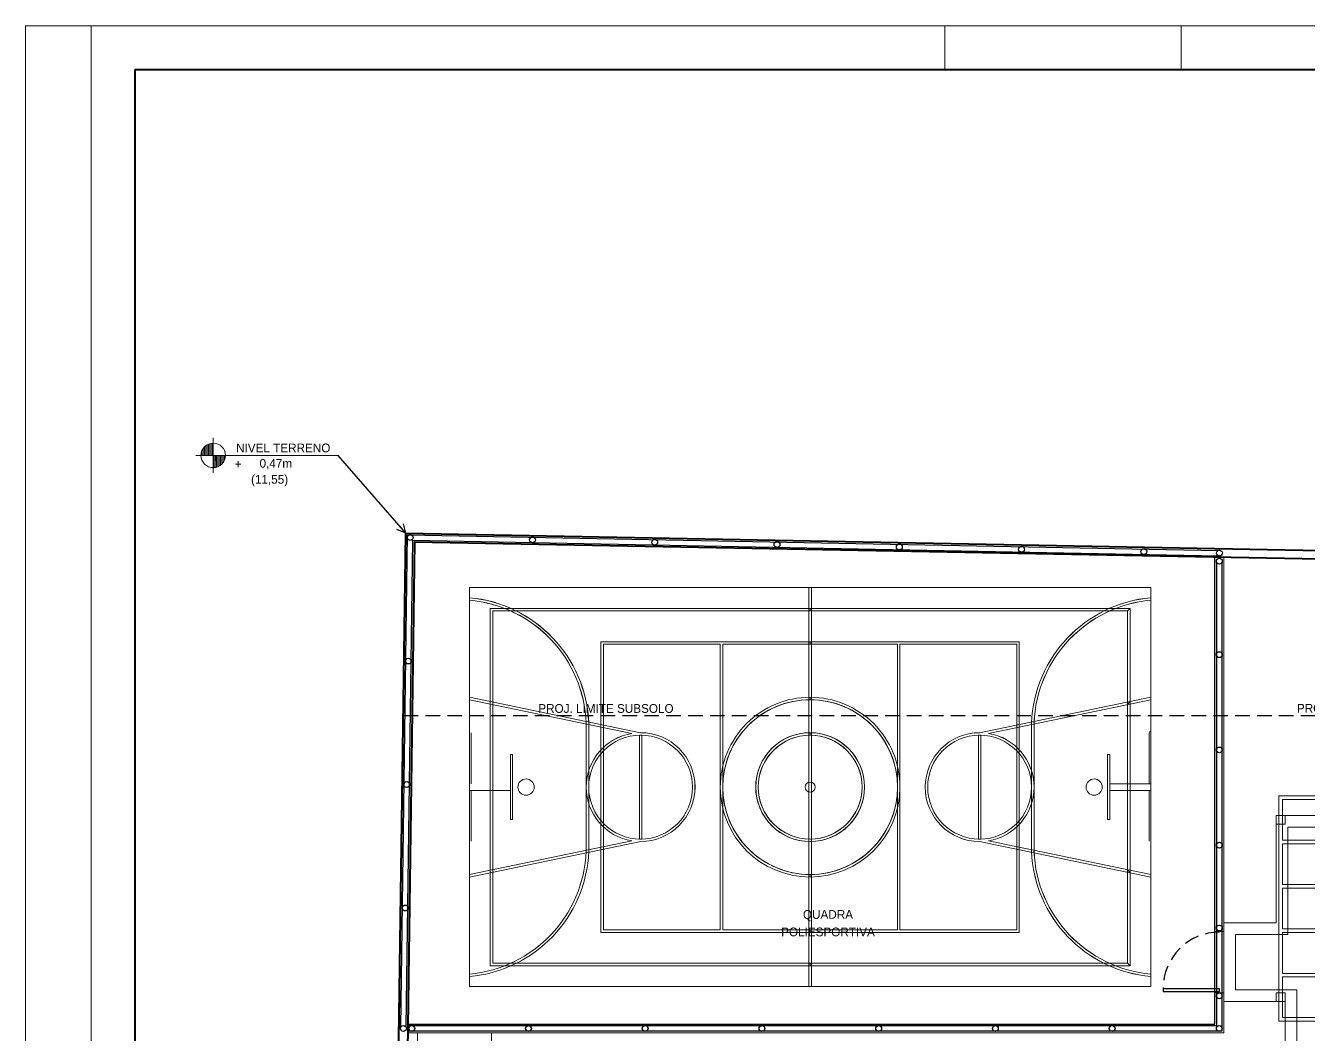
# Model space of a CAD drawing. Header units: metres. Extents: x -4.2 to 85, y -21.1 to 42.
# Drawn here: x -4.16 to 17.82, y 24.74 to 42.02 of the extents above; entities that cross this region are included whole.
import ezdxf
from ezdxf.enums import TextEntityAlignment as Align

# ---------------------------------------------------------------- set-up
doc = ezdxf.new("R2010")
doc.units = ezdxf.units.M
doc.header["$MEASUREMENT"] = 0
for name, pattern in [('175_51COM_R00---$0$XREF ÁREAS COMUNS LILAC$0$HIDDEN', [0.375, 0.25, -0.125]), ('DGN Style 3', [2.051842, 1.465602, -0.586241]), ('HIDDEN', [0.375, 0.25, -0.125])]:
    doc.linetypes.add(name, pattern=pattern)
for name, color, linetype, lineweight in [('13 - Escadas', 7, 'Continuous', 0), ('175_51COM_R00---$0$57 - Altimetria de Terrenos', 240, 'Continuous', 13), ('31 - Pisos', 7, 'Continuous', 0), ('7 - Alvenaria', 7, 'Continuous', 0), ('ARQUITETURA', 7, 'Continuous', 0), ('Level 19-1', 7, 'Continuous', 0), ('Level 22', 7, 'Continuous', 0), ('Level 54', 7, 'Continuous', 0), ('PSG-CXO-IDE', 7, 'Continuous', 0), ('PSG-EQP-FIX', 7, 'Continuous', 0)]:
    doc.layers.add(name, color=color, linetype=linetype, lineweight=lineweight)
for name, color, linetype in [('PORTAS', 3, 'Continuous'), ('PSG-CXO', 7, 'Continuous'), ('PSG-PERGOLADO', 8, 'Continuous'), ('PSG-PROJ', 252, 'HIDDEN')]:
    doc.layers.add(name, color=color, linetype=linetype)
doc.layers.add('PSG-ARE', color=6, linetype='Continuous', plot=False)
doc.styles.add('175_51COM_R00---$0$Style-INTL_ENGINEERING', font='INTL_ENGINEERING.shx')
doc.styles.add('Style-INTL_ENGINEERING', font='INTL_ENGINEERING.shx')
doc.dimstyles.get("Standard").update_dxf_attribs({"dimtxt": 0.18, "dimasz": 0.18, "dimexe": 0.18, "dimexo": 0.0625, "dimgap": 0.09, "dimtad": 0, "dimtih": 1, "dimtoh": 1, "dimdec": 4, "dimzin": 1, "dimdsep": 46, "dimtxsty": 'Standard', "dimcen": 0, "dimadec": 0, "dimazin": 0, "dimtfac": 1, "dimtdec": 4, "dimtofl": 0, "dimtmove": 0, "dimatfit": 3, "dimfxl": 0, "dimtolj": 1, "dimtzin": 1, "dimarcsym": 0})

# ---------------------------------------------------------------- blocks, each defined once
blk = doc.blocks.new('*U40')
at = {"layer": '13 - Escadas', "color": 131, "linetype": 'Continuous', "lineweight": 13}
for p, q in [((-1.093, 0.13), (-1.092, 0.251)), ((-1.069, 0.13), (-1.069, 0.279)), ((-1.047, 0.13), (-1.047, 0.298)), ((-1.024, 0.13), (-1.024, 0.313)), ((-1.001, 0.13), (-1.002, 0.324)), ((-0.979, 0.13), (-0.979, 0.33)), ((-0.957, 0.131), (-0.956, 0.337)), ((-0.934, 0.13), (-0.934, 0.34)), ((-0.92, -0.17), (-0.921, 0.43)), ((-1.221, 0.13), (1.221, 0.13)), ((-1.114, 0.13), (-1.114, 0.211)), ((-0.908, -0.079), (-0.907, 0.13)), ((-0.885, -0.076), (-0.884, 0.13)), ((-0.862, -0.071), (-0.862, 0.13)), ((-0.84, -0.062), (-0.84, 0.13)), ((-0.817, -0.051), (-0.817, 0.13)), ((-0.795, -0.036), (-0.795, 0.13)), ((-0.772, -0.017), (-0.772, 0.13)), ((-0.75, 0.01), (-0.751, 0.13)), ((-0.728, 0.049), (-0.727, 0.13))]:
    blk.add_line(p, q, dxfattribs=at)
blk.add_circle((-0.921, 0.13), 0.21, dxfattribs=at)
at = {"layer": '13 - Escadas', "color": 131, "linetype": 'Continuous', "lineweight": 13, "style": 'Style-INTL_ENGINEERING'}
for s, height, p in [('NIVEL TERRENO', 0.14999, (1.087, 0.258)), ('+', 0.15, (-0.435, -0.016)), ('0,47m', 0.15, (0.431, -0.006)), ('(11,55)', 0.15, (0.363, -0.28))]:
    blk.add_text(s, height=height, rotation=0.0007, dxfattribs=at).set_placement(p, align=Align.MIDDLE_RIGHT)
blk = doc.blocks.new('TerminatorOpen')
at = {"color": 0, "linetype": 'ByBlock', "lineweight": -2}
for q in [(-1, 0.5), (-1, 0), (-1, -0.5)]:
    blk.add_line((0, 0), q, dxfattribs=at)
blk = doc.blocks.new('A$C6BA34AE6')
at = {"layer": 'PSG-ARE', "lineweight": 13}
for points in [[(0.105, -0.335), (-0.045, -0.335), (-0.045, -0.485), (0.105, -0.485)], [(3.145, -0.335), (2.995, -0.335), (2.995, -0.485), (3.145, -0.485)], [(0.105, -3.373), (-0.045, -3.373), (-0.045, -3.523), (0.105, -3.523)], [(2.995, -3.373), (3.145, -3.373), (3.145, -3.523), (2.995, -3.523)]]:
    blk.add_lwpolyline(points, close=True, dxfattribs=at)
at = {"layer": 'PSG-PERGOLADO', "color": 1, "linetype": 'Continuous', "lineweight": 13}
for points in [[(0, -3.858), (0, 0), (3.1, 0), (3.1, -3.857)], [(0.06, -0.76), (0.06, -0.06), (0.76, -0.06), (0.76, -0.76)], [(0.82, -0.76), (0.82, -0.06), (1.52, -0.06), (1.52, -0.76)], [(1.58, -0.76), (1.58, -0.06), (2.28, -0.06), (2.28, -0.76)], [(2.34, -0.76), (2.34, -0.06), (3.04, -0.06), (3.04, -0.76)], [(0.06, -1.52), (0.06, -0.82), (0.76, -0.82), (0.76, -1.52)], [(0.82, -1.52), (0.82, -0.82), (1.52, -0.82), (1.52, -1.52)], [(1.58, -1.52), (1.58, -0.82), (2.28, -0.82), (2.28, -1.52)], [(2.34, -1.52), (2.34, -0.82), (3.04, -0.82), (3.04, -1.52)], [(0.06, -2.279), (0.06, -1.579), (0.76, -1.579), (0.76, -2.279)], [(0.82, -2.279), (0.82, -1.579), (1.52, -1.579), (1.52, -2.279)], [(1.58, -2.279), (1.58, -1.579), (2.28, -1.579), (2.28, -2.279)], [(2.34, -2.279), (2.34, -1.579), (3.04, -1.579), (3.04, -2.279)], [(0.06, -3.039), (0.06, -2.339), (0.76, -2.339), (0.76, -3.039)], [(0.82, -3.039), (0.82, -2.339), (1.52, -2.339), (1.52, -3.039)], [(1.58, -3.039), (1.58, -2.339), (2.28, -2.339), (2.28, -3.039)], [(2.34, -3.039), (2.34, -2.339), (3.04, -2.339), (3.04, -3.039)], [(0.06, -3.798), (0.06, -3.098), (0.76, -3.098), (0.76, -3.798)], [(0.82, -3.798), (0.82, -3.098), (1.52, -3.098), (1.52, -3.798)], [(1.58, -3.798), (1.58, -3.098), (2.28, -3.098), (2.28, -3.798)], [(2.34, -3.798), (2.34, -3.098), (3.04, -3.098), (3.04, -3.798)]]:
    blk.add_lwpolyline(points, close=True, dxfattribs=at)
for points in [[(0, -0.335), (-0.045, -0.335), (-0.045, -0.485), (0, -0.485)], [(0.06, -0.335), (0.105, -0.335), (0.105, -0.485), (0.06, -0.485)], [(3.04, -0.335), (2.995, -0.335), (2.995, -0.485), (3.04, -0.485)], [(3.1, -0.335), (3.145, -0.335), (3.145, -0.485), (3.1, -0.485)], [(0, -3.373), (-0.045, -3.373), (-0.045, -3.523), (0, -3.523)], [(0.06, -3.373), (0.105, -3.373), (0.105, -3.523), (0.06, -3.523)], [(3.04, -3.373), (2.995, -3.373), (2.995, -3.523), (3.04, -3.523)], [(3.1, -3.373), (3.145, -3.373), (3.145, -3.523), (3.1, -3.523)]]:
    blk.add_lwpolyline(points, dxfattribs=at)

msp = doc.modelspace()

# ---------------------------------------------------------------- linework, layer by layer
at = {"layer": '175_51COM_R00---$0$57 - Altimetria de Terrenos', "linetype": '175_51COM_R00---$0$XREF ÁREAS COMUNS LILAC$0$HIDDEN', "lineweight": 30}
msp.add_lwpolyline([(2.319, 30.203), (50.405, 30.206), (50.405, 33.527), (58.938, 33.625), (59.297, 2.009), (8.148, 2.008), (8.148, -3.053), (1.858, -3.048), (2.319, 30.203)], close=True, dxfattribs=at)
at = {"layer": '31 - Pisos', "color": 30}
for p, q in [((3.476, 29.905), (3.476, 29.033)), ((15.093, 29.905), (15.093, 29.033)), ((15.093, 29.905), (15.093, 29.033)), ((4.149, 29.534), (4.149, 28.422)), ((4.149, 29.534), (4.186, 29.534)), ((4.149, 29.534), (4.186, 29.534)), ((4.186, 29.534), (4.186, 28.422)), ((14.421, 29.534), (14.383, 29.534)), ((14.383, 29.534), (14.383, 28.422)), ((14.383, 29.534), (14.383, 28.422)), ((14.421, 29.534), (14.383, 29.534)), ((14.421, 29.534), (14.383, 29.534)), ((14.421, 29.534), (14.383, 29.534)), ((14.421, 29.534), (14.421, 28.422)), ((14.421, 29.534), (14.421, 28.422)), ((14.421, 29.033), (15.124, 29.033)), ((4.149, 28.922), (3.445, 28.922)), ((3.476, 28.922), (3.476, 28.052)), ((14.421, 28.922), (15.124, 28.922)), ((14.421, 28.922), (15.124, 28.922)), ((15.093, 28.922), (15.093, 28.052)), ((15.093, 28.922), (15.093, 28.052)), ((4.149, 28.422), (4.186, 28.422)), ((14.421, 28.422), (14.383, 28.422)), ((14.421, 28.422), (14.383, 28.422))]:
    msp.add_line(p, q, dxfattribs=at)
at = {"layer": '31 - Pisos', "color": 30, "linetype": 'Continuous', "lineweight": 13}
for p, q in [((17.272, 26.654), (17.272, 28.492)), ((17.272, 28.492), (20.461, 28.492)), ((17.472, 26.454), (17.472, 28.292)), ((17.472, 28.292), (20.661, 28.292)), ((16.371, 25.304), (16.371, 26.654)), ((16.371, 26.654), (17.272, 26.654)), ((16.571, 25.504), (16.571, 26.454)), ((16.571, 26.454), (17.472, 26.454)), ((17.622, 25.504), (16.571, 25.504)), ((17.622, 24.29), (17.622, 25.504)), ((17.422, 25.304), (16.371, 25.304)), ((17.422, 24.49), (17.422, 25.304))]:
    msp.add_line(p, q, dxfattribs=at)
at = {"layer": '31 - Pisos', "color": 30, "lineweight": 13}
for p, q in [((3.846, 25.961), (9.285, 25.961)), ((14.723, 25.961), (9.285, 25.961)), ((3.803, 25.918), (9.285, 25.918)), ((14.766, 25.918), (9.285, 25.918))]:
    msp.add_line(p, q, dxfattribs=at)
for points in [[(3.445, 32.396), (15.124, 32.396), (15.124, 25.56), (3.445, 25.56)], [(3.445, 25.56), (3.445, 32.396), (15.124, 32.396), (15.124, 25.56), (3.445, 25.56)], [(9.263, 32.396), (9.306, 32.396), (9.306, 25.56), (9.263, 25.56)], [(7.745, 31.425), (5.744, 31.425), (5.744, 26.532), (7.745, 26.532)], [(12.826, 31.425), (10.824, 31.425), (10.824, 26.532), (12.826, 26.532)], [(6.402, 29.867), (6.359, 29.867), (6.359, 28.089), (6.402, 28.089)], [(12.168, 29.867), (12.211, 29.867), (12.211, 28.089), (12.168, 28.089)]]:
    msp.add_lwpolyline(points, close=True, dxfattribs=at)
for points in [[(3.445, 32.223, -0.377314), (5.491, 30.078), (5.491, 27.879, -0.377428), (3.445, 25.733), (3.445, 25.776, 0.37671), (5.448, 27.879), (5.448, 30.077, 0.37671), (3.445, 32.18), (3.445, 32.223)], [(15.124, 32.223, 0.377314), (13.079, 30.078), (13.079, 27.879, 0.377428), (15.124, 25.733), (15.124, 25.776, -0.37671), (13.121, 27.879), (13.121, 30.077, -0.37671), (15.124, 32.18), (15.124, 32.223)], [(3.445, 30.518), (3.445, 30.474), (6.23, 29.898, 0.850197), (6.23, 28.058), (3.445, 27.482), (3.445, 27.438), (6.382, 28.046, 0.998821), (6.38, 29.91), (3.445, 30.518)], [(9.285, 30.517), (9.285, 30.475, 0.414214), (7.788, 28.978, 0.414214), (9.285, 27.481), (9.285, 27.438, -0.414098), (7.745, 28.977, -0.41433), (9.285, 30.517), (9.285, 30.475)], [(9.285, 30.517), (9.285, 30.475, -0.414214), (10.782, 28.978, -0.414214), (9.285, 27.481), (9.285, 27.438, 0.414098), (10.824, 28.977, 0.41433), (9.285, 30.517), (9.285, 30.475)], [(15.124, 30.518), (15.124, 30.474), (12.339, 29.898, -0.850197), (12.339, 28.058), (15.124, 27.482), (15.124, 27.438), (12.187, 28.046, -0.998821), (12.189, 29.91), (15.124, 30.518)], [(9.285, 28.046, -0.414214), (8.352, 28.978, -0.414214), (9.285, 29.91), (9.285, 29.867)], [(9.285, 29.91), (9.285, 29.867, 0.414214), (8.395, 28.978, 0.414214), (9.285, 28.088)], [(9.285, 29.91), (9.285, 29.867, -0.414214), (10.174, 28.978, -0.414214), (9.285, 28.088)], [(9.285, 28.046, 0.414214), (10.217, 28.978, 0.414214), (9.285, 29.91), (9.285, 29.867)]]:
    msp.add_lwpolyline(points, format="xyb", dxfattribs=at)
for points in [[(9.285, 32.037), (3.803, 32.037), (3.803, 25.918), (9.285, 25.918), (9.285, 25.961), (3.846, 25.961), (3.846, 31.995), (9.285, 31.995), (9.285, 32.037)], [(9.285, 32.037), (14.766, 32.037), (14.766, 25.918), (9.285, 25.918), (9.285, 25.961), (14.723, 25.961), (14.723, 31.995), (9.285, 31.995), (9.285, 32.037)], [(9.285, 31.468), (9.285, 31.425), (7.788, 31.425), (7.788, 26.532), (9.285, 26.532), (9.285, 26.489), (5.701, 26.489), (5.701, 31.468), (9.285, 31.468), (9.285, 31.425)], [(9.285, 31.468), (9.285, 31.425), (10.782, 31.425), (10.782, 26.532), (9.285, 26.532), (9.285, 26.489), (12.868, 26.489), (12.868, 31.468), (9.285, 31.468), (9.285, 31.425)]]:
    msp.add_lwpolyline(points, dxfattribs=at)
for centre, radius in [((6.38, 28.978), 0.89), ((6.38, 28.978), 0.89), ((12.189, 28.978), 0.89), ((12.189, 28.978), 0.89), ((9.285, 28.978), 0.0854)]:
    msp.add_circle(centre, radius, dxfattribs=at)
at = {"layer": '31 - Pisos', "color": 30}
for centre in [(4.417, 28.978), (14.152, 28.978), (14.152, 28.978)]:
    msp.add_circle(centre, 0.139, dxfattribs=at)
msp.add_arc((15.124, 29.904), 0.0309, 90, 180, dxfattribs=at)
msp.add_arc((15.124, 29.904), 0.0309, 90, 180, dxfattribs=at)
at = {"layer": '7 - Alvenaria', "color": 7, "linetype": 'Continuous', "lineweight": 40, "flags": 128}
msp.add_lwpolyline([(59.253, -7.05), (58.79, 33.478), (45.694, 33.318), (39.329, 33.323), (32.093, 33.203), (18.934, 32.863), (2.506, 33.176), (1.961, -6.254), (1.811, -6.255), (2.358, 33.328), (18.933, 33.013), (32.09, 33.353), (39.328, 33.473), (45.693, 33.468), (58.938, 33.63), (59.403, -7.053), (59.253, -7.05)], dxfattribs=at)
at = {"layer": 'ARQUITETURA', "color": 7, "linetype": 'Continuous', "lineweight": 13, "flags": 128}
msp.add_lwpolyline([(16.371, 32.912), (16.222, 32.916), (16.221, 26.503), (16.371, 26.503)], close=True, dxfattribs=at)
msp.add_lwpolyline([(2.391, 24.918), (16.221, 24.918), (16.221, 25.456), (16.371, 25.456), (16.371, 24.768), (2.389, 24.768)], dxfattribs=at)
at = {"layer": 'Level 19-1', "color": 172, "linetype": 'Continuous', "lineweight": 13, "flags": 128}
msp.add_lwpolyline([(2.555, 24.768), (3.824, 24.768), (3.824, 7.396), (2.318, 7.396)], close=True, dxfattribs=at)
at = {"layer": 'Level 22', "color": 0, "linetype": 'Continuous', "lineweight": 0}
for p, q in [((15.124, 32.396), (3.445, 32.396)), ((3.445, 32.396), (3.445, 25.56)), ((3.803, 32.037), (9.285, 32.037)), ((3.803, 32.037), (3.803, 25.918)), ((3.846, 31.995), (9.285, 31.995)), ((3.846, 31.995), (3.846, 25.961)), ((14.766, 32.037), (9.285, 32.037)), ((14.723, 31.995), (9.285, 31.995)), ((14.723, 31.995), (14.723, 25.961)), ((14.766, 32.037), (14.766, 25.918)), ((3.445, 30.474), (6.23, 29.898)), ((15.124, 30.474), (12.339, 29.898)), ((5.448, 30.077), (5.448, 27.879)), ((5.491, 30.077), (5.491, 27.879)), ((5.701, 27.931), (5.701, 30.025)), ((5.744, 27.931), (5.744, 30.025)), ((12.868, 27.931), (12.868, 30.025)), ((13.079, 30.077), (13.079, 27.879)), ((13.121, 30.077), (13.121, 27.879)), ((6.359, 28.089), (6.359, 29.867)), ((6.402, 28.089), (6.402, 29.867)), ((12.168, 28.089), (12.168, 29.867)), ((12.211, 28.089), (12.211, 29.867)), ((3.445, 27.482), (6.23, 28.058)), ((3.445, 27.438), (6.382, 28.046)), ((5.701, 27.931), (5.701, 26.679)), ((5.744, 27.931), (5.744, 26.722)), ((15.124, 27.438), (12.187, 28.046)), ((15.124, 27.482), (12.339, 28.058)), ((12.868, 27.931), (12.868, 26.679))]:
    msp.add_line(p, q, dxfattribs=at)
for centre, radius, start, end in [((3.249, 29.988), 2.201, 2.2972, 84.9375), ((3.249, 29.988), 2.243, 2.2972, 84.9858), ((15.32, 29.988), 2.243, 95.0142, 177.7028), ((15.32, 29.988), 2.201, 95.1118, 177.7028), ((9.285, 28.978), 1.497, 90, 270), ((9.285, 28.978), 1.497, 270, 90), ((6.38, 28.978), 0.932, 99.2579, 260.7421), ((6.38, 28.978), 0.932, 270.1352, 90), ((9.285, 28.978), 0.932, 90, 270), ((9.285, 28.978), 0.932, 270, 90), ((12.189, 28.978), 0.932, 90, 269.8648), ((12.189, 28.978), 0.932, 279.2579, 80.7421), ((9.285, 28.978), 0.89, 90, 270), ((9.285, 28.978), 0.89, 270, 90), ((15.32, 27.968), 2.243, 182.2972, 264.9858), ((15.32, 27.968), 2.201, 182.2972, 264.8882)]:
    msp.add_arc(centre, radius, start, end, dxfattribs=at)
at = {"layer": 'Level 54', "color": 131, "linetype": 'Continuous', "lineweight": 0}
for p, q in [((-3.033, 1.22), (-3.033, 42.021)), ((11.593, 42.02), (11.593, 41.27)), ((15.643, 42.02), (15.643, 41.27))]:
    msp.add_line(p, q, dxfattribs=at)
at = {"layer": 'Level 54', "color": 131, "linetype": 'Continuous', "lineweight": 40}
for p, q in [((-2.283, -20.305), (-2.282, 41.271)), ((-2.282, 41.271), (84.269, 41.27))]:
    msp.add_line(p, q, dxfattribs=at)
at = {"layer": 'Level 54', "color": 131, "linetype": 'Continuous', "lineweight": 0, "flags": 128}
msp.add_lwpolyline([(85.018, 42.02), (-4.158, 42.02), (-4.158, -21.055), (85.018, -21.055)], close=True, dxfattribs=at)
at = {"layer": 'PORTAS'}
msp.add_lwpolyline([(16.301, 25.525), (15.332, 25.525), (15.332, 25.475), (16.301, 25.475)], close=True, dxfattribs=at)
at = {"layer": 'PSG-ARE', "lineweight": 13}
for p, q in [((15.124, 32.223), (15.124, 32.18)), ((14.723, 31.995), (14.766, 32.037)), ((14.723, 30.391), (14.766, 30.444)), ((15.124, 30.518), (15.124, 30.474)), ((14.723, 27.565), (14.766, 27.512)), ((15.124, 27.482), (15.124, 27.438)), ((14.723, 25.961), (14.766, 25.918)), ((15.124, 25.776), (15.124, 25.733))]:
    msp.add_line(p, q, dxfattribs=at)
at = {"layer": 'PSG-ARE', "linetype": 'Continuous'}
msp.add_lwpolyline([(16.221, 24.918), (16.221, 32.915), (2.505, 33.176), (2.391, 24.918), (16.221, 24.918)], close=True, dxfattribs=at)
at = {"layer": 'PSG-ARE', "lineweight": 13}
msp.add_lwpolyline([(3.445, 32.396), (15.124, 32.396), (15.124, 25.56), (3.445, 25.56)], close=True, dxfattribs=at)
at = {"layer": 'PSG-CXO', "color": 3, "ltscale": 0.5}
for p, q in [((2.272, 24.868), (2.387, 33.298)), ((2.362, 24.864), (2.476, 33.206)), ((2.387, 33.298), (16.279, 33.032)), ((2.476, 33.206), (16.276, 32.942)), ((2.402, 24.888), (2.402, 24.798))]:
    msp.add_line(p, q, dxfattribs=at)
for points in [[(16.251, 32.828), (16.251, 24.888), (2.402, 24.888)], [(16.341, 32.824), (16.341, 24.798), (2.402, 24.798)]]:
    msp.add_lwpolyline(points, dxfattribs=at)
at = {"layer": 'PSG-CXO', "ltscale": 0.5}
for centre in [(2.431, 33.252), (4.527, 33.212), (6.622, 33.172), (8.717, 33.132), (10.813, 33.092), (12.908, 33.052), (15.003, 33.012), (16.299, 32.987), (16.297, 32.848), (16.297, 31.247), (2.402, 31.137), (16.297, 29.615), (2.373, 29.022), (16.297, 27.984), (2.345, 26.907), (16.297, 26.564), (16.296, 25.403), (2.316, 24.844), (2.459, 24.843), (4.459, 24.843), (6.459, 24.843), (8.459, 24.843), (10.459, 24.843), (12.459, 24.843), (14.459, 24.843), (16.296, 24.843)]:
    msp.add_circle(centre, 0.05, dxfattribs=at)
at = {"layer": 'PSG-CXO-IDE', "color": 131, "linetype": 'DGN Style 3', "lineweight": 0, "flags": 128}
msp.add_lwpolyline([(2.358, 33.328), (1.811, -6.255), (18.717, -6.212), (31.612, -6.518), (38.43, -6.548), (45.404, -6.752), (59.403, -7.053), (58.938, 33.63), (45.693, 33.468), (39.328, 33.473), (32.09, 33.353), (18.933, 33.013)], close=True, dxfattribs=at)
at = {"layer": 'PSG-PROJ'}
msp.add_arc((16.301, 25.525), 0.969, 90, 180, dxfattribs=at)

# ---------------------------------------------------------------- block references
at = {"layer": '13 - Escadas', "color": 131, "linetype": 'Continuous', "lineweight": 13}
msp.add_blockref('*U40', (-0.023, 34.53), dxfattribs=at)
at = {"layer": 'PSG-EQP-FIX', "lineweight": 13}
msp.add_blockref('A$C6BA34AE6', (17.317, 28.827), dxfattribs=at)

# ---------------------------------------------------------------- texts
at = {"layer": '175_51COM_R00---$0$57 - Altimetria de Terrenos', "linetype": '175_51COM_R00---$0$XREF ÁREAS COMUNS LILAC$0$HIDDEN', "lineweight": 0, "style": '175_51COM_R00---$0$Style-INTL_ENGINEERING'}
msp.add_text('PROJEÇÃO DO SUBSOLOS', height=0.15, dxfattribs=at).set_placement((18.936, 30.328), align=Align.MIDDLE_CENTER)
at = {"layer": '7 - Alvenaria', "color": 2, "linetype": 'Continuous', "lineweight": 13, "char_height": 0.15, "attachment_point": 5, "line_spacing_factor": 1.200006, "style": 'Style-INTL_ENGINEERING'}
for s, insert in [('PROJ. LIMITE SUBSOLO\\P', (5.786, 30.324)), ('QUADRA\\PPOLIESPORTIVA\\P', (9.591, 26.646))]:
    msp.add_mtext(s, dxfattribs=dict(at, insert=insert))

# ---------------------------------------------------------------- leaders
at = {"layer": '13 - Escadas', "color": 131, "linetype": 'Continuous', "lineweight": 13}
msp.add_leader([(2.358, 33.328), (1.198, 34.659)], dimstyle='Standard', override={"dimtxt": 0.14925, "dimasz": 0.14925, "dimgap": 0, "dimtad": 1, "dimtxsty": 'Style-INTL_ENGINEERING', "dimldrblk": 'TerminatorOpen'}, dxfattribs=at)

doc.saveas('drawing.dxf')
